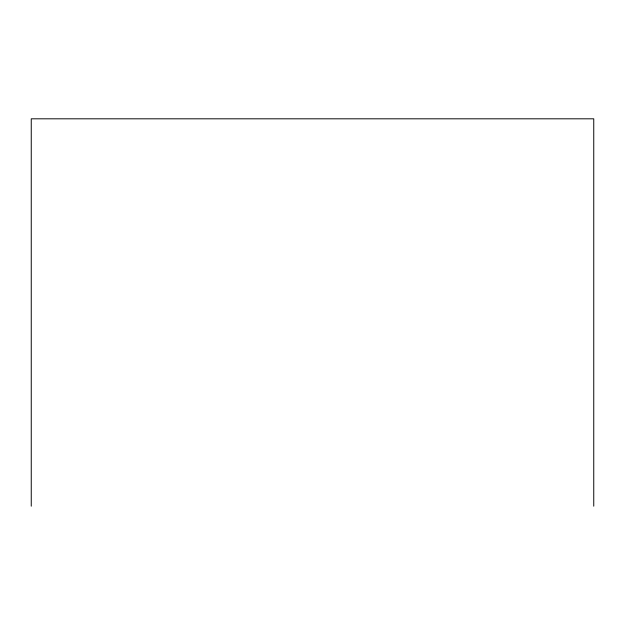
<?xml version="1.0" encoding="UTF-8"?>
<svg xmlns="http://www.w3.org/2000/svg" width="625" height="625" viewBox="0 0 625 625"><rect width="100%" height="100%" fill="white"/><g stroke="black" fill="none" stroke-linecap="round" stroke-linejoin="round"><path stroke-width="0.94" d="M593.75 506.187L593.75 118.813L31.25 118.813L31.25 506.187"/></g></svg>
